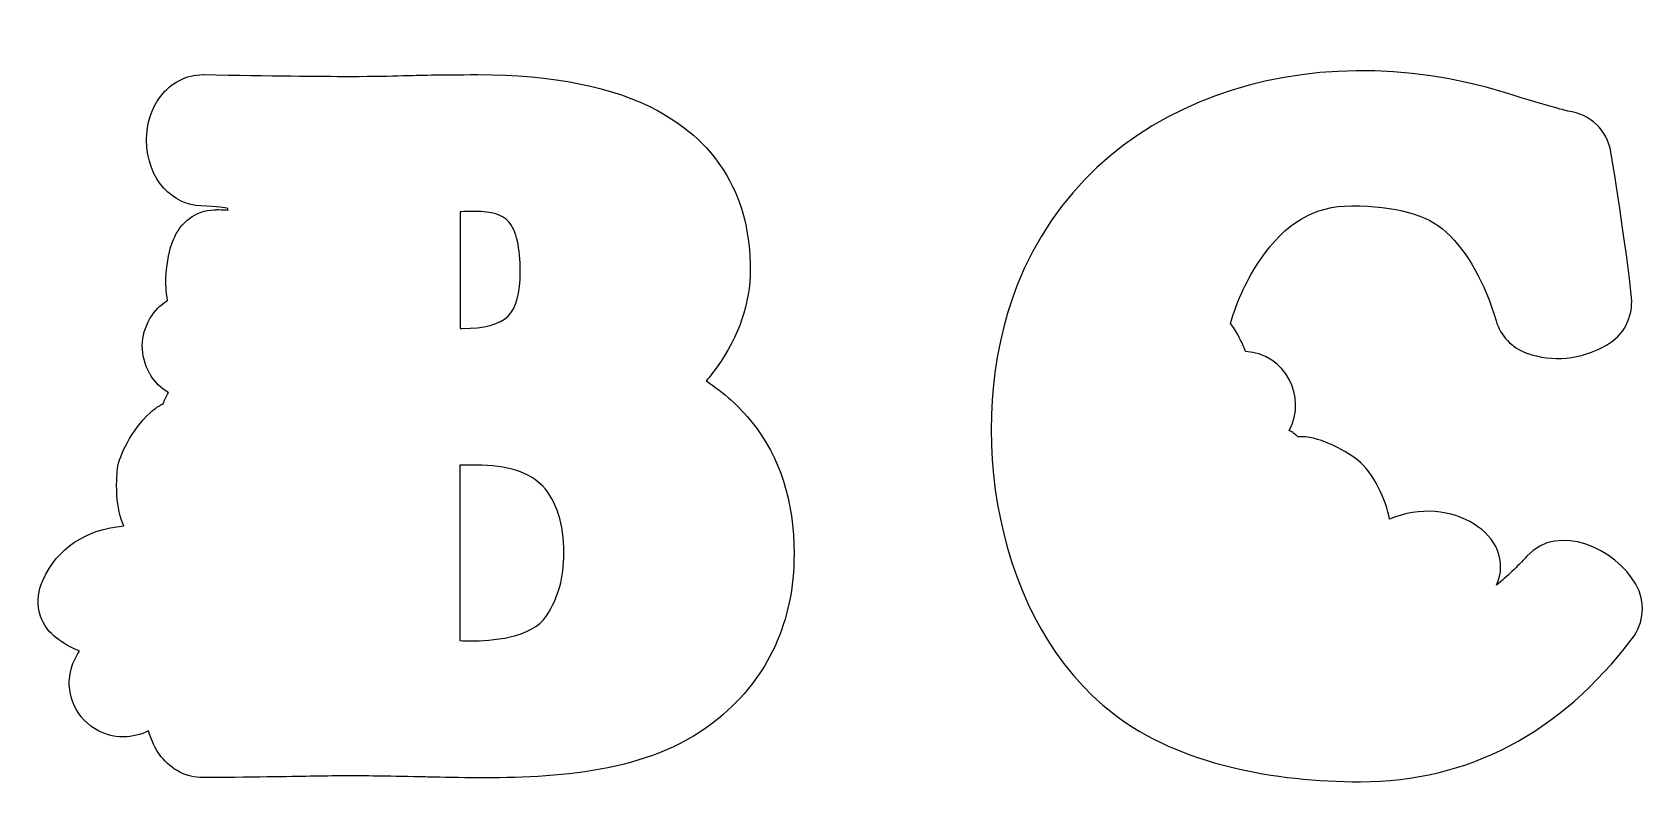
# Model space of a CAD drawing. Header units: millimetres. Extents: x -471 to 1551, y -2688 to 316.
# Drawn here: x -287.6 to 4.1, y 178.8 to 314.4 of the extents above; entities that cross this region are included whole.
import ezdxf

# ---------------------------------------------------------------- set-up
doc = ezdxf.new("R2010")
doc.units = ezdxf.units.MM
doc.header["$MEASUREMENT"] = 0
doc.layers.add('Layer 1', color=7, linetype='Continuous')

msp = doc.modelspace()

# ---------------------------------------------------------------- linework, layer by layer
at = {"layer": 'Layer 1', "color": 250}
for points, knots in [([(1.7146, 204.743), (-11.3887, 187.5666), (-27.9385, 178.8494), (-47.4555, 178.8494), (-47.4555, 178.8494), (-62.7705, 178.8494), (-80.0943, 181.8902), (-92.0735, 191.1235), (-92.0735, 191.1235), (-113.3597, 207.3415), (-119.5889, 242.9475), (-109.5632, 268.5278), (-109.5632, 268.5278), (-96.2018, 302.6779), (-56.6334, 314.3991), (-21.3776, 303.4887), (-21.3776, 303.4887), (-12.5867, 300.7612), (-10.2645, 300.2267), (-9.859, 300.1346), (-9.859, 300.1346), (-5.952, 299.6554), (-2.8005, 296.6329), (-2.1555, 292.7443), (-2.1555, 292.7443), (-0.2388, 280.9677), (1.0144, 272.1032), (1.5673, 266.4268), (1.5673, 266.4268), (1.9175, 262.9068), (0.1298, 259.5157), (-2.9479, 257.8018), (-2.9479, 257.8018), (-7.7028, 255.1479), (-12.7156, 254.7424), (-17.3415, 256.3642), (-17.3415, 256.3642), (-20.0322, 257.3041), (-22.1147, 259.4972), (-22.9257, 262.2249), (-22.9257, 262.2249), (-24.9898, 269.2097), (-28.0307, 274.6096), (-31.9377, 278.2586), (-31.9377, 278.2586), (-35.3104, 281.4101), (-41.0788, 283.0135), (-49.0773, 283.0135), (-49.0773, 283.0135), (-55.7304, 283.0135), (-61.1118, 279.8437), (-65.5349, 273.3195), (-65.5349, 273.3195), (-67.8571, 269.9101), (-69.6816, 266.0214), (-70.9532, 261.7458), (-70.9532, 261.7458), (-70.7136, 261.414), (-70.4741, 261.0639), (-70.2529, 260.7137), (-70.2529, 260.7137), (-69.4052, 259.3868), (-68.7233, 258.0598), (-68.2257, 256.6776), (-68.2257, 256.6776), (-60.946, 256.2168), (-57.0758, 248.4212), (-60.3194, 242.3947), (-60.3194, 242.3947), (-59.7113, 242.0445), (-59.2136, 241.6759), (-58.7529, 241.252), (-58.7529, 241.252), (-55.2512, 241.4364), (-50.6438, 239.1142), (-47.8794, 236.9579), (-47.8794, 236.9579), (-45.1702, 234.8754), (-42.7375, 229.6967), (-42.1662, 226.3425), (-42.1662, 226.3425), (-31.1638, 231.0604), (-18.9265, 223.2648), (-22.8336, 214.3817), (-22.8336, 214.3817), (-20.9537, 215.9482), (-19.1108, 217.699), (-17.3415, 219.6341), (-17.3415, 219.6341), (-11.6284, 225.8817), (-1.2709, 220.9057), (2.3597, 214.566), (2.3597, 214.566), (4.1474, 211.4329), (3.8893, 207.5995), (1.7146, 204.743)], [0, 0, 0, 0, 0.04, 0.04, 0.04, 0.04, 0.08, 0.08, 0.08, 0.08, 0.12, 0.12, 0.12, 0.12, 0.16, 0.16, 0.16, 0.16, 0.2, 0.2, 0.2, 0.2, 0.24, 0.24, 0.24, 0.24, 0.28, 0.28, 0.28, 0.28, 0.32, 0.32, 0.32, 0.32, 0.36, 0.36, 0.36, 0.36, 0.4, 0.4, 0.4, 0.4, 0.44, 0.44, 0.44, 0.44, 0.48, 0.48, 0.48, 0.48, 0.52, 0.52, 0.52, 0.52, 0.56, 0.56, 0.56, 0.56, 0.6, 0.6, 0.6, 0.6, 0.64, 0.64, 0.64, 0.64, 0.68, 0.68, 0.68, 0.68, 0.72, 0.72, 0.72, 0.72, 0.76, 0.76, 0.76, 0.76, 0.8, 0.8, 0.8, 0.8, 0.84, 0.84, 0.84, 0.84, 0.88, 0.88, 0.88, 0.88, 0.92, 0.92, 0.92, 0.92, 1, 1, 1, 1]), ([(-157.4935, 243.8709), (-159.8157, 246.7644), (-162.5248, 249.2155), (-165.7869, 251.3349), (-165.7869, 251.3349), (-165.0681, 252.1642), (-164.4046, 253.0305), (-163.778, 253.8966), (-163.778, 253.8966), (-159.8525, 259.3886), (-157.7884, 265.452), (-157.7884, 271.4416), (-157.7884, 271.4416), (-157.8252, 284.545), (-163.4831, 294.2205), (-174.5777, 300.2286), (-174.5777, 300.2286), (-182.5578, 304.5411), (-193.4681, 306.7342), (-207.0507, 306.7342), (-207.0507, 306.7342), (-214.3672, 306.7342), (-217.5556, 306.6421), (-220.6333, 306.5499), (-220.6333, 306.5499), (-223.1397, 306.4762), (-225.4987, 306.4209), (-230.1614, 306.4209), (-230.1614, 306.4209), (-235.8561, 306.4209), (-244.2785, 306.5131), (-256.7, 306.7342), (-256.7, 306.7342), (-256.7, 306.7342), (-256.8107, 306.7342), (-256.8107, 306.7342), (-256.8107, 306.7342), (-259.7778, 306.7342), (-262.5607, 305.2967), (-264.4774, 302.7719), (-264.4774, 302.7719), (-266.0992, 300.634), (-266.9654, 297.9249), (-266.9654, 294.9393), (-266.9654, 294.9393), (-266.9654, 287.42), (-261.9157, 283.1628), (-257.1609, 282.9785), (-257.1609, 282.9785), (-253.9541, 282.8495), (-252.8668, 282.7205), (-252.2955, 282.5177), (-252.2955, 282.5177), (-252.277, 282.4256), (-252.2586, 282.315), (-252.2218, 282.2229), (-252.2218, 282.2229), (-252.8115, 282.2782), (-253.3829, 282.315), (-253.9173, 282.315), (-253.9173, 282.315), (-254.1938, 282.315), (-254.4518, 282.315), (-254.7098, 282.2966), (-254.7098, 282.2966), (-258.064, 282.1491), (-260.9206, 280.0482), (-262.1369, 276.823), (-262.1369, 276.823), (-262.1369, 276.823), (-262.1554, 276.7861), (-262.1554, 276.7861), (-262.1554, 276.7861), (-262.8188, 275.1644), (-263.298, 272.8238), (-263.427, 270.7043), (-263.427, 270.7043), (-263.5376, 269.0272), (-263.4454, 267.4607), (-263.1874, 265.9126), (-263.1874, 265.9126), (-264.4775, 265.1017), (-265.5648, 263.9775), (-266.3572, 262.6137), (-266.3572, 262.6137), (-268.1633, 259.5729), (-268.2002, 255.8869), (-266.4679, 252.7539), (-266.4679, 252.7539), (-266.3942, 252.6065), (-266.302, 252.4775), (-266.2099, 252.3301), (-266.2099, 252.3301), (-265.3989, 251.0584), (-264.2932, 249.9895), (-263.0215, 249.2154), (-263.0215, 249.2154), (-263.4085, 248.552), (-263.7218, 247.8885), (-263.943, 247.225), (-263.943, 247.225), (-265.1225, 246.6537), (-265.8781, 245.9718), (-266.1545, 245.7323), (-266.1545, 245.7323), (-266.2099, 245.6954), (-266.3204, 245.5848), (-266.3389, 245.5664), (-266.3389, 245.5664), (-269.7668, 242.2859), (-271.9046, 237.9918), (-272.2363, 235.4486), (-272.2363, 235.4486), (-272.2363, 235.4301), (-272.5128, 233.2555), (-272.3285, 230.6753), (-272.3285, 230.6753), (-272.181, 228.5006), (-271.7756, 226.6392), (-271.0937, 225.1096), (-271.0937, 225.1096), (-277.8942, 224.5383), (-283.1467, 221.0551), (-285.69, 215.3603), (-285.69, 215.3603), (-285.7637, 215.176), (-285.8374, 214.9917), (-285.9111, 214.8074), (-285.9111, 214.8074), (-287.6435, 210.5686), (-285.8374, 206.7536), (-283.2757, 204.8369), (-283.2757, 204.8369), (-283.2757, 204.8369), (-283.2204, 204.8001), (-283.2204, 204.8001), (-283.2204, 204.8001), (-282.6491, 204.3762), (-281.3959, 203.3995), (-279.1843, 202.4964), (-279.1843, 202.4964), (-279.1843, 202.4595), (-279.1659, 202.4042), (-279.1659, 202.3674), (-279.1659, 202.3674), (-279.774, 201.4828), (-280.2348, 200.506), (-280.5481, 199.4739), (-280.5481, 199.4739), (-281.7829, 195.2351), (-280.1058, 190.812), (-276.383, 188.453), (-276.383, 188.453), (-274.8164, 187.4762), (-273.0104, 186.9602), (-271.1674, 186.9602), (-271.1674, 186.9602), (-269.564, 186.9602), (-267.9791, 187.3472), (-266.5969, 188.0845), (-266.5969, 188.0845), (-266.173, 186.3705), (-265.4174, 184.7856), (-264.3668, 183.4402), (-264.3668, 183.4402), (-262.4318, 180.9706), (-259.741, 179.6069), (-256.8107, 179.5884), (-256.8107, 179.5884), (-256.8107, 179.5884), (-256.7369, 179.5885), (-256.7369, 179.5885), (-256.7369, 179.5885), (-245.6607, 179.6806), (-240.2977, 179.7728), (-236.7223, 179.8465), (-236.7223, 179.8465), (-236.7223, 179.8465), (-236.6302, 179.8465), (-236.6302, 179.8465), (-236.6302, 179.8465), (-234.1606, 179.8833), (-232.6862, 179.9202), (-230.788, 179.9202), (-230.788, 179.9202), (-228.2263, 179.9202), (-224.8168, 179.8649), (-218.6429, 179.7543), (-218.6429, 179.7543), (-217.574, 179.7359), (-216.4682, 179.7175), (-215.344, 179.6806), (-215.344, 179.6806), (-215.344, 179.6806), (-215.1044, 179.6806), (-215.1044, 179.6806), (-215.1044, 179.6806), (-212.1372, 179.6253), (-209.0779, 179.5516), (-205.8896, 179.5516), (-205.8896, 179.5516), (-205.8896, 179.5516), (-205.8896, 179.5516), (-205.8896, 179.5516), (-205.8896, 179.5516), (-191.3487, 179.5516), (-174.9647, 180.8233), (-163.5568, 190.2777), (-163.5568, 190.2777), (-154.4894, 197.797), (-149.882, 207.8043), (-149.882, 220.0599), (-149.882, 220.0599), (-149.9005, 229.6985), (-152.3885, 237.4943), (-157.4935, 243.8709)], [0, 0, 0, 0, 0.01818182, 0.01818182, 0.01818182, 0.01818182, 0.03636364, 0.03636364, 0.03636364, 0.03636364, 0.05454545, 0.05454545, 0.05454545, 0.05454545, 0.07272727, 0.07272727, 0.07272727, 0.07272727, 0.09090909, 0.09090909, 0.09090909, 0.09090909, 0.10909091, 0.10909091, 0.10909091, 0.10909091, 0.12727273, 0.12727273, 0.12727273, 0.12727273, 0.14545455, 0.14545455, 0.14545455, 0.14545455, 0.16363636, 0.16363636, 0.16363636, 0.16363636, 0.18181818, 0.18181818, 0.18181818, 0.18181818, 0.2, 0.2, 0.2, 0.2, 0.21818182, 0.21818182, 0.21818182, 0.21818182, 0.23636364, 0.23636364, 0.23636364, 0.23636364, 0.25454545, 0.25454545, 0.25454545, 0.25454545, 0.27272727, 0.27272727, 0.27272727, 0.27272727, 0.29090909, 0.29090909, 0.29090909, 0.29090909, 0.30909091, 0.30909091, 0.30909091, 0.30909091, 0.32727273, 0.32727273, 0.32727273, 0.32727273, 0.34545455, 0.34545455, 0.34545455, 0.34545455, 0.36363636, 0.36363636, 0.36363636, 0.36363636, 0.38181818, 0.38181818, 0.38181818, 0.38181818, 0.4, 0.4, 0.4, 0.4, 0.41818182, 0.41818182, 0.41818182, 0.41818182, 0.43636364, 0.43636364, 0.43636364, 0.43636364, 0.45454545, 0.45454545, 0.45454545, 0.45454545, 0.47272727, 0.47272727, 0.47272727, 0.47272727, 0.49090909, 0.49090909, 0.49090909, 0.49090909, 0.50909091, 0.50909091, 0.50909091, 0.50909091, 0.52727273, 0.52727273, 0.52727273, 0.52727273, 0.54545455, 0.54545455, 0.54545455, 0.54545455, 0.56363636, 0.56363636, 0.56363636, 0.56363636, 0.58181818, 0.58181818, 0.58181818, 0.58181818, 0.6, 0.6, 0.6, 0.6, 0.61818182, 0.61818182, 0.61818182, 0.61818182, 0.63636364, 0.63636364, 0.63636364, 0.63636364, 0.65454545, 0.65454545, 0.65454545, 0.65454545, 0.67272727, 0.67272727, 0.67272727, 0.67272727, 0.69090909, 0.69090909, 0.69090909, 0.69090909, 0.70909091, 0.70909091, 0.70909091, 0.70909091, 0.72727273, 0.72727273, 0.72727273, 0.72727273, 0.74545455, 0.74545455, 0.74545455, 0.74545455, 0.76363636, 0.76363636, 0.76363636, 0.76363636, 0.78181818, 0.78181818, 0.78181818, 0.78181818, 0.8, 0.8, 0.8, 0.8, 0.81818182, 0.81818182, 0.81818182, 0.81818182, 0.83636364, 0.83636364, 0.83636364, 0.83636364, 0.85454545, 0.85454545, 0.85454545, 0.85454545, 0.87272727, 0.87272727, 0.87272727, 0.87272727, 0.89090909, 0.89090909, 0.89090909, 0.89090909, 0.90909091, 0.90909091, 0.90909091, 0.90909091, 0.92727273, 0.92727273, 0.92727273, 0.92727273, 0.94545455, 0.94545455, 0.94545455, 0.94545455, 0.96363636, 0.96363636, 0.96363636, 0.96363636, 1, 1, 1, 1]), ([(-199.3839, 271.1283), (-199.3839, 267.166), (-200.1027, 264.5305), (-201.5955, 263.0561), (-201.5955, 263.0561), (-203.0883, 261.5817), (-205.8896, 260.8261), (-209.9257, 260.8261), (-209.9257, 260.8261), (-209.9257, 260.8261), (-210.2758, 260.8262), (-210.2758, 260.8262), (-210.2758, 260.8262), (-210.2758, 260.8262), (-210.2758, 281.9281), (-210.2758, 281.9281), (-210.2758, 281.9281), (-209.4834, 281.9834), (-208.5619, 282.0018), (-207.5483, 282.0018), (-207.5483, 282.0018), (-204.5443, 282.0018), (-202.5539, 281.3936), (-201.4665, 280.1219), (-201.4665, 280.1219), (-200.1212, 278.5738), (-199.3839, 275.3671), (-199.3839, 271.1283)], [0, 0, 0, 0, 0.125, 0.125, 0.125, 0.125, 0.25, 0.25, 0.25, 0.25, 0.375, 0.375, 0.375, 0.375, 0.5, 0.5, 0.5, 0.5, 0.625, 0.625, 0.625, 0.625, 0.75, 0.75, 0.75, 0.75, 1, 1, 1, 1]), ([(-210.2758, 236.0937), (-210.2758, 236.0937), (-207.3824, 236.0937), (-207.3824, 236.0937), (-207.3824, 236.0937), (-201.7061, 236.0937), (-197.6516, 234.8036), (-195.3111, 232.2787), (-195.3111, 232.2787), (-192.7862, 229.5512), (-191.5146, 225.4966), (-191.5146, 220.2073), (-191.5146, 220.2073), (-191.5146, 215.6921), (-192.4545, 212.3011), (-194.6292, 208.8731), (-194.6292, 208.8731), (-197.2278, 204.7633), (-205.005, 204.321), (-208.2118, 204.321), (-208.2118, 204.321), (-209.0411, 204.321), (-209.7231, 204.3395), (-210.2944, 204.3763), (-210.2944, 204.3763), (-210.2944, 204.3763), (-210.2943, 236.0937), (-210.2943, 236.0937), (-210.2943, 236.0937), (-210.2943, 236.0937), (-210.2758, 236.0937), (-210.2758, 236.0937)], [0, 0, 0, 0, 0.11111111, 0.11111111, 0.11111111, 0.11111111, 0.22222222, 0.22222222, 0.22222222, 0.22222222, 0.33333333, 0.33333333, 0.33333333, 0.33333333, 0.44444444, 0.44444444, 0.44444444, 0.44444444, 0.55555556, 0.55555556, 0.55555556, 0.55555556, 0.66666667, 0.66666667, 0.66666667, 0.66666667, 0.77777778, 0.77777778, 0.77777778, 0.77777778, 1, 1, 1, 1])]:
    msp.add_open_spline(points, degree=3, knots=knots, dxfattribs=at)

doc.saveas('drawing.dxf')
